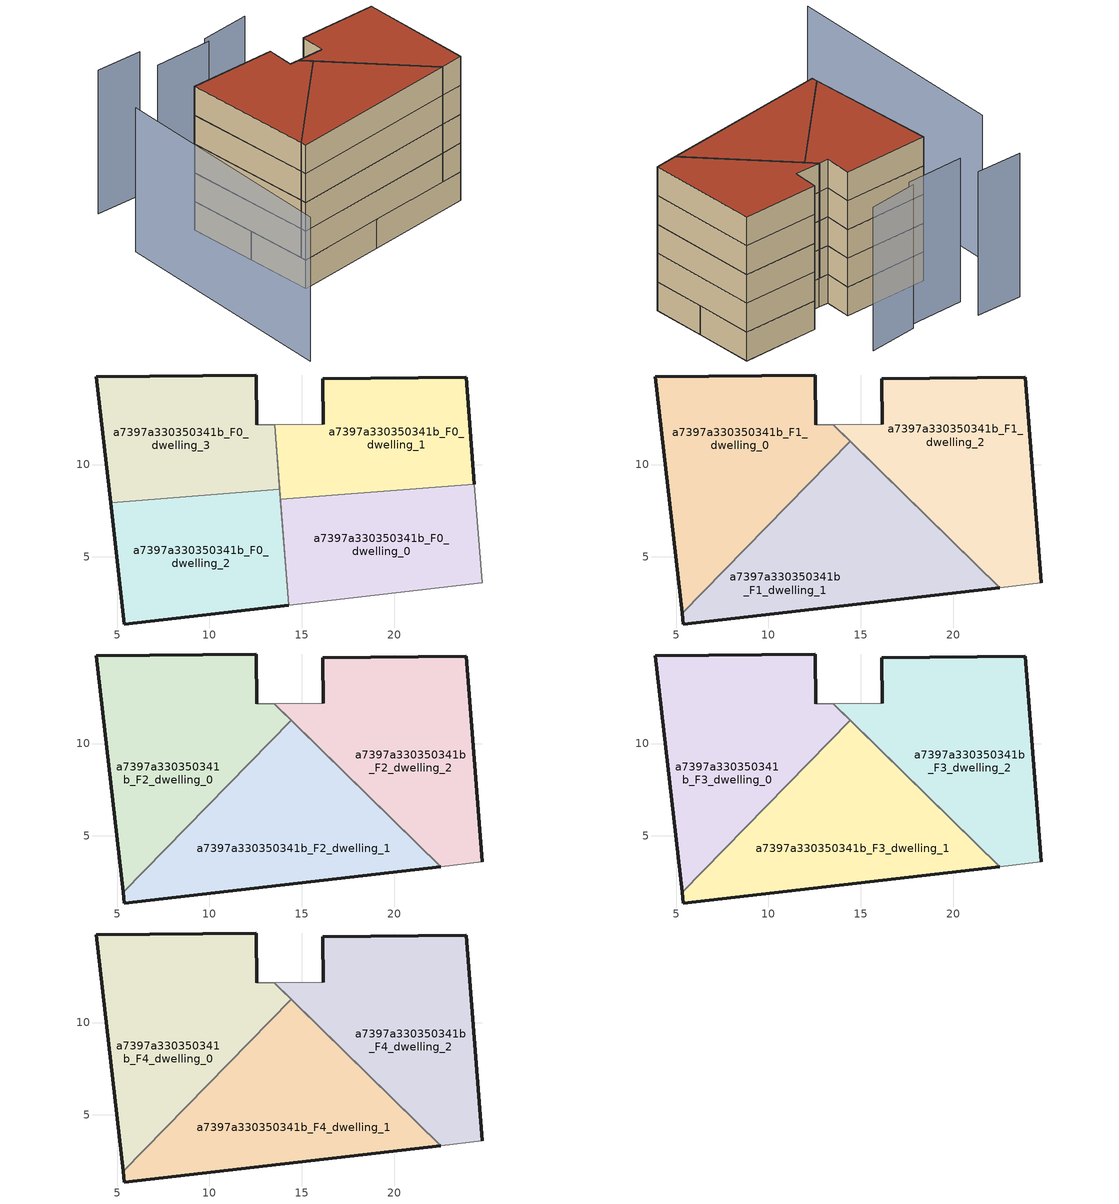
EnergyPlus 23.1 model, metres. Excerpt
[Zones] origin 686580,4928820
a7397a330350341b_F0_dwelling_0
 floor ground (EU_floor_Construction): 24.77,3.59 24.36,8.93 13.84,8.11 14.29,2.38 z0
 wall to a7397a330350341b_F0_dwelling_1 (EU_wall_Construction): 13.84,8.11 24.36,8.93 z0:3
 wall adiabatic (EU_wall_Construction): 24.36,8.93 24.77,3.59 14.29,2.38 13.84,8.11 z0:3
a7397a330350341b_F0_dwelling_1
 floor ground (EU_floor_Construction): 24.36,8.93 23.9,14.74 16.13,14.66 16.16,12.19 13.53,12.17 13.84,8.11 z0
 wall outside (EU_wall_Construction): 16.16,12.19 16.13,14.66 23.9,14.74 24.36,8.93 z0:3
 wall adiabatic (EU_wall_Construction): 13.84,8.11 13.53,12.17 16.16,12.19 z0:3
 ceiling adiabatic (EU_roof_Construction): 14.44,11.25 13.66,10.46 13.53,12.14 17.37,8.39 17.85,8.42 13.84,8.11 17.37,8.39 z3
a7397a330350341b_F0_dwelling_2
 floor ground (EU_floor_Construction): 14.29,2.38 13.8,8.65 4.64,7.94 5.38,1.36 z0
 wall outside (EU_wall_Construction): 14.29,2.38 5.38,1.36 4.64,7.94 z0:3
 wall to a7397a330350341b_F0_dwelling_3 (EU_wall_Construction): 4.64,7.94 13.8,8.65 z0:3
 wall adiabatic (EU_wall_Construction): 13.8,8.65 14.29,2.38 z0:3
a7397a330350341b_F0_dwelling_3
 floor ground (EU_floor_Construction): 13.8,8.65 13.53,12.17 12.57,12.16 12.54,14.85 3.87,14.76 4.64,7.94 z0
 wall outside (EU_wall_Construction): 4.64,7.94 3.87,14.76 12.54,14.85 12.57,12.16 z0:3
 wall adiabatic (EU_wall_Construction): 12.57,12.16 13.53,12.17 13.8,8.65 z0:3
a7397a330350341b_F1_dwelling_0
 floor to a7397a330350341b_F0_dwelling_3 (EU_floor_Construction): 11.73,8.49 13.66,10.46 13.53,12.14 13.5,12.17 12.57,12.16 12.54,14.85 3.87,14.76 4.64,7.94 z3
 floor adiabatic (EU_floor_Construction): 13.66,10.46 14.44,11.25 13.53,12.14 z3
 floor to a7397a330350341b_F0_dwelling_2 (EU_floor_Construction): 5.32,1.94 11.73,8.49 4.64,7.94 z3
 wall outside (EU_wall_Construction): 5.32,1.94 3.87,14.76 12.54,14.85 12.57,12.16 z3:6
 wall adiabatic (EU_wall_Construction): 12.57,12.16 13.5,12.17 14.44,11.25 z3:6
 wall to a7397a330350341b_F1_dwelling_1 (EU_wall_Construction): 14.44,11.25 5.32,1.94 z3:6
a7397a330350341b_F1_dwelling_1
 floor to a7397a330350341b_F0_dwelling_0 (EU_floor_Construction): 22.53,3.33 17.37,8.39 13.84,8.11 14.28,2.39 z3
 floor to a7397a330350341b_F0_dwelling_2 (EU_floor_Construction): 14.28,2.39 13.8,8.65 11.73,8.49 5.32,1.94 5.38,1.36 z3
 floor to a7397a330350341b_F0_dwelling_3 (EU_floor_Construction): 13.8,8.65 13.66,10.46 11.73,8.49 z3
 floor to a7397a330350341b_F0_dwelling_1 (EU_floor_Construction): 17.37,8.39 14.44,11.25 13.66,10.46 13.84,8.11 z3
 wall outside (EU_wall_Construction): 22.53,3.33 5.38,1.36 5.32,1.94 z3:6
 wall adiabatic (EU_wall_Construction): 14.44,11.25 22.53,3.33 z3:6
a7397a330350341b_F1_dwelling_2
 floor to a7397a330350341b_F0_dwelling_1 (EU_floor_Construction): 24.36,8.93 23.9,14.74 16.13,14.66 16.16,12.19 13.53,12.17 13.53,12.14 17.37,8.39 z3
 floor to a7397a330350341b_F0_dwelling_0 (EU_floor_Construction): 24.77,3.59 24.36,8.93 17.37,8.39 22.53,3.33 z3
 wall outside (EU_wall_Construction): 16.16,12.19 16.13,14.66 23.9,14.74 24.77,3.59 z3:6
 wall adiabatic (EU_wall_Construction): 24.77,3.59 22.53,3.33 13.5,12.17 16.16,12.19 z3:6
a7397a330350341b_F2_dwelling_0
 floor to a7397a330350341b_F1_dwelling_0 (EU_floor_Construction): 5.32,1.94 14.44,11.25 13.5,12.17 12.57,12.16 12.54,14.85 3.87,14.76 z6
 wall outside (EU_wall_Construction): 5.32,1.94 3.87,14.76 12.54,14.85 12.57,12.16 z6:9
 wall adiabatic (EU_wall_Construction): 12.57,12.16 13.5,12.17 14.44,11.25 z6:9
 wall to a7397a330350341b_F2_dwelling_1 (EU_wall_Construction): 14.44,11.25 5.32,1.94 z6:9
a7397a330350341b_F2_dwelling_1
 floor to a7397a330350341b_F1_dwelling_1 (EU_floor_Construction): 22.53,3.33 14.44,11.25 5.32,1.94 5.38,1.36 z6
 wall outside (EU_wall_Construction): 22.53,3.33 5.38,1.36 5.32,1.94 z6:9
 wall adiabatic (EU_wall_Construction): 14.44,11.25 22.53,3.33 z6:9
a7397a330350341b_F2_dwelling_2
 floor to a7397a330350341b_F1_dwelling_2 (EU_floor_Construction): 24.77,3.59 23.9,14.74 16.13,14.66 16.16,12.19 13.5,12.17 22.53,3.33 z6
 wall outside (EU_wall_Construction): 16.16,12.19 16.13,14.66 23.9,14.74 24.77,3.59 z6:9
 wall adiabatic (EU_wall_Construction): 24.77,3.59 22.53,3.33 13.5,12.17 16.16,12.19 z6:9
a7397a330350341b_F3_dwelling_0
 floor to a7397a330350341b_F2_dwelling_0 (EU_floor_Construction): 5.32,1.94 14.44,11.25 13.5,12.17 12.57,12.16 12.54,14.85 3.87,14.76 z9
 wall outside (EU_wall_Construction): 5.32,1.94 3.87,14.76 12.54,14.85 12.57,12.16 z9:12
 wall adiabatic (EU_wall_Construction): 12.57,12.16 13.5,12.17 14.44,11.25 z9:12
 wall to a7397a330350341b_F3_dwelling_1 (EU_wall_Construction): 14.44,11.25 5.32,1.94 z9:12
a7397a330350341b_F3_dwelling_1
 floor to a7397a330350341b_F2_dwelling_1 (EU_floor_Construction): 22.53,3.33 14.44,11.25 5.32,1.94 5.38,1.36 z9
 wall outside (EU_wall_Construction): 22.53,3.33 5.38,1.36 5.32,1.94 z9:12
 wall adiabatic (EU_wall_Construction): 14.44,11.25 22.53,3.33 z9:12
a7397a330350341b_F3_dwelling_2
 floor to a7397a330350341b_F2_dwelling_2 (EU_floor_Construction): 24.77,3.59 23.9,14.74 16.13,14.66 16.16,12.19 13.5,12.17 22.53,3.33 z9
 wall outside (EU_wall_Construction): 16.16,12.19 16.13,14.66 23.9,14.74 24.77,3.59 z9:12
 wall adiabatic (EU_wall_Construction): 24.77,3.59 22.53,3.33 13.5,12.17 16.16,12.19 z9:12
a7397a330350341b_F4_dwelling_0
 floor to a7397a330350341b_F3_dwelling_0 (EU_floor_Construction): 5.32,1.94 14.44,11.25 13.5,12.17 12.57,12.16 12.54,14.85 3.87,14.76 z12
 wall outside (EU_wall_Construction): 5.32,1.94 3.87,14.76 12.54,14.85 12.57,12.16 z12:15
 wall adiabatic (EU_wall_Construction): 12.57,12.16 13.5,12.17 14.44,11.25 z12:15
 wall to a7397a330350341b_F4_dwelling_1 (EU_wall_Construction): 14.44,11.25 5.32,1.94 z12:15
 roof outside (EU_roof_Construction): 12.54,14.85 12.57,12.16 13.5,12.17 14.44,11.25 5.32,1.94 3.87,14.76 z15
a7397a330350341b_F4_dwelling_1
 floor to a7397a330350341b_F3_dwelling_1 (EU_floor_Construction): 22.53,3.33 14.44,11.25 5.32,1.94 5.38,1.36 z12
 wall outside (EU_wall_Construction): 22.53,3.33 5.38,1.36 5.32,1.94 z12:15
 wall adiabatic (EU_wall_Construction): 14.44,11.25 22.53,3.33 z12:15
 roof outside (EU_roof_Construction): 22.53,3.33 5.38,1.36 5.32,1.94 14.44,11.25 z15
a7397a330350341b_F4_dwelling_2
 floor to a7397a330350341b_F3_dwelling_2 (EU_floor_Construction): 24.77,3.59 23.9,14.74 16.13,14.66 16.16,12.19 13.5,12.17 22.53,3.33 z12
 wall outside (EU_wall_Construction): 16.16,12.19 16.13,14.66 23.9,14.74 24.77,3.59 z12:15
 wall adiabatic (EU_wall_Construction): 24.77,3.59 22.53,3.33 13.5,12.17 16.16,12.19 z12:15
 roof outside (EU_roof_Construction): 23.9,14.74 24.77,3.59 22.53,3.33 13.5,12.17 16.16,12.19 16.13,14.66 z15
shading: -2.25,15.41 -1.65,-7.7 / 14.37,20.55 9.41,20.01 / 9.42,19.5 3.57,19.39 / 3.72,22.07 -0.94,22.09 z0:15
[Building]
EU S2 Campaign: North Axis=0; Terrain=City; Solar Distribution=FullExterior
[Site:Location]
Bologna: Latitude=44.5; Longitude=11.25; Time Zone=1; Elevation=37
[SizingPeriod:WeatherFileDays]
AnnualSizingPeriod: Begin Month=1; Begin Day of Month=1; End Month=12; End Day of Month=31; Day of Week for Start Day=Monday; Use Weather File Daylight Saving Period=No; Use Weather File Rain and Snow Indicators=No
[MATERIAL]
EU_InternalMass_Material: Roughness=MediumRough; Thickness=0.1; Conductivity=1; Density=1800; Specific Heat=900; Thermal Absorptance=0.9; Solar Absorptance=0.7; Visible Absorptance=0.7
[MATERIAL:NOMASS] Roughness=MediumRough; Thermal Absorptance=0.9; Solar Absorptance=0.7; Visible Absorptance=0.7
Name | Thermal Resistance
EU_wall_NoMass | 0.905828
EU_roof_NoMass | 0.37593
EU_floor_NoMass | 0.67114
[CONSTRUCTION]
EU_wall_Construction: EU_wall_NoMass
EU_roof_Construction: EU_roof_NoMass
EU_floor_Construction: EU_floor_NoMass
EU_InternalMass_Construction: EU_InternalMass_Material
[ZONE] Type=1; Multiplier=1; Ceiling Height=autocalculate; Floor Area=autocalculate; Part of Total Floor Area=Yes
Name | Volume
a7397a330350341b_F0_dwelling_0 | 175.569
a7397a330350341b_F1_dwelling_0; a7397a330350341b_F2_dwelling_0; a7397a330350341b_F3_dwelling_0; a7397a330350341b_F4_dwelling_0 | 236.416
a7397a330350341b_F0_dwelling_1 | 175.571
a7397a330350341b_F1_dwelling_1; a7397a330350341b_F2_dwelling_1; a7397a330350341b_F3_dwelling_1; a7397a330350341b_F4_dwelling_1 | 236.44
a7397a330350341b_F0_dwelling_2; a7397a330350341b_F0_dwelling_3 | 175.564
a7397a330350341b_F1_dwelling_2; a7397a330350341b_F2_dwelling_2; a7397a330350341b_F3_dwelling_2; a7397a330350341b_F4_dwelling_2 | 229.405
[INTERNALMASS] Construction=EU_InternalMass_Construction
Name | Zone or ZoneList | Surface Area
a7397a330350341b_F0_dwelling_0_EU_InternalMass | a7397a330350341b_F0_dwelling_0 | 58.5226
a7397a330350341b_F0_dwelling_1_EU_InternalMass | a7397a330350341b_F0_dwelling_1 | 58.5239
a7397a330350341b_F0_dwelling_2_EU_InternalMass | a7397a330350341b_F0_dwelling_2 | 58.5215
a7397a330350341b_F0_dwelling_3_EU_InternalMass | a7397a330350341b_F0_dwelling_3 | 58.5209
a7397a330350341b_F1_dwelling_0_EU_InternalMass | a7397a330350341b_F1_dwelling_0 | 78.8055
a7397a330350341b_F1_dwelling_1_EU_InternalMass | a7397a330350341b_F1_dwelling_1 | 78.8079
a7397a330350341b_F1_dwelling_2_EU_InternalMass | a7397a330350341b_F1_dwelling_2 | 76.473
a7397a330350341b_F2_dwelling_0_EU_InternalMass | a7397a330350341b_F2_dwelling_0 | 78.8055
a7397a330350341b_F2_dwelling_1_EU_InternalMass | a7397a330350341b_F2_dwelling_1 | 78.8079
a7397a330350341b_F2_dwelling_2_EU_InternalMass | a7397a330350341b_F2_dwelling_2 | 76.473
a7397a330350341b_F3_dwelling_0_EU_InternalMass | a7397a330350341b_F3_dwelling_0 | 78.8055
a7397a330350341b_F3_dwelling_1_EU_InternalMass | a7397a330350341b_F3_dwelling_1 | 78.8079
a7397a330350341b_F3_dwelling_2_EU_InternalMass | a7397a330350341b_F3_dwelling_2 | 76.473
a7397a330350341b_F4_dwelling_0_EU_InternalMass | a7397a330350341b_F4_dwelling_0 | 78.8055
a7397a330350341b_F4_dwelling_1_EU_InternalMass | a7397a330350341b_F4_dwelling_1 | 78.8079
a7397a330350341b_F4_dwelling_2_EU_InternalMass | a7397a330350341b_F4_dwelling_2 | 76.473
[OTHEREQUIPMENT] Fuel Type=Electricity; Design Level Calculation Method=Watts/Area; Power per Zone Floor Area=1; Fraction Latent=0; Fraction Radiant=0; Fraction Lost=0; Carbon Dioxide Generation Rate=0; EndUse Subcategory=EU_Step8_InternalGains
Name | Zone or ZoneList or Space or SpaceList | Schedule
EU_Step8_InternalGain_a7397a330350341b_F0_dwelling_0_f000 | a7397a330350341b_F0_dwelling_0 | EU_Step8_GainSchedule_a7397a330350341b_F0_dwelling_0_f000
EU_Step8_InternalGain_a7397a330350341b_F0_dwelling_1_f000 | a7397a330350341b_F0_dwelling_1 | EU_Step8_GainSchedule_a7397a330350341b_F0_dwelling_1_f000
EU_Step8_InternalGain_a7397a330350341b_F0_dwelling_2_f000 | a7397a330350341b_F0_dwelling_2 | EU_Step8_GainSchedule_a7397a330350341b_F0_dwelling_2_f000
EU_Step8_InternalGain_a7397a330350341b_F0_dwelling_3_f000 | a7397a330350341b_F0_dwelling_3 | EU_Step8_GainSchedule_a7397a330350341b_F0_dwelling_3_f000
EU_Step8_InternalGain_a7397a330350341b_F1_dwelling_0_f000 | a7397a330350341b_F1_dwelling_0 | EU_Step8_GainSchedule_a7397a330350341b_F1_dwelling_0_f000
EU_Step8_InternalGain_a7397a330350341b_F1_dwelling_1_f000 | a7397a330350341b_F1_dwelling_1 | EU_Step8_GainSchedule_a7397a330350341b_F1_dwelling_1_f000
EU_Step8_InternalGain_a7397a330350341b_F1_dwelling_2_f000 | a7397a330350341b_F1_dwelling_2 | EU_Step8_GainSchedule_a7397a330350341b_F1_dwelling_2_f000
EU_Step8_InternalGain_a7397a330350341b_F2_dwelling_0_f000 | a7397a330350341b_F2_dwelling_0 | EU_Step8_GainSchedule_a7397a330350341b_F2_dwelling_0_f000
EU_Step8_InternalGain_a7397a330350341b_F2_dwelling_1_f000 | a7397a330350341b_F2_dwelling_1 | EU_Step8_GainSchedule_a7397a330350341b_F2_dwelling_1_f000
EU_Step8_InternalGain_a7397a330350341b_F2_dwelling_2_f000 | a7397a330350341b_F2_dwelling_2 | EU_Step8_GainSchedule_a7397a330350341b_F2_dwelling_2_f000
EU_Step8_InternalGain_a7397a330350341b_F3_dwelling_0_f000 | a7397a330350341b_F3_dwelling_0 | EU_Step8_GainSchedule_a7397a330350341b_F3_dwelling_0_f000
EU_Step8_InternalGain_a7397a330350341b_F3_dwelling_1_f000 | a7397a330350341b_F3_dwelling_1 | EU_Step8_GainSchedule_a7397a330350341b_F3_dwelling_1_f000
EU_Step8_InternalGain_a7397a330350341b_F3_dwelling_2_f000 | a7397a330350341b_F3_dwelling_2 | EU_Step8_GainSchedule_a7397a330350341b_F3_dwelling_2_f000
EU_Step8_InternalGain_a7397a330350341b_F4_dwelling_0_f000 | a7397a330350341b_F4_dwelling_0 | EU_Step8_GainSchedule_a7397a330350341b_F4_dwelling_0_f000
EU_Step8_InternalGain_a7397a330350341b_F4_dwelling_1_f000 | a7397a330350341b_F4_dwelling_1 | EU_Step8_GainSchedule_a7397a330350341b_F4_dwelling_1_f000
EU_Step8_InternalGain_a7397a330350341b_F4_dwelling_2_f000 | a7397a330350341b_F4_dwelling_2 | EU_Step8_GainSchedule_a7397a330350341b_F4_dwelling_2_f000
[ZONEVENTILATION:DESIGNFLOWRATE] Schedule=EU_AlwaysOn; Design Flow Rate Calculation Method=AirChanges/Hour; Air Changes per Hour=0.73129; Ventilation Type=Natural; Fan Pressure Rise=0; Fan Total Efficiency=1; Constant Term Coefficient=1; Temperature Term Coefficient=0; Velocity Term Coefficient=0; Velocity Squared Term Coefficient=0; Minimum Indoor Temperature=-100; Maximum Indoor Temperature=100; Delta Temperature=-100; Minimum Outdoor Temperature=-100; Maximum Outdoor Temperature=100; Maximum Wind Speed=40
Name | Zone or ZoneList or Space or SpaceList
EU_ConstantAir_a7397a330350341b_F0_dwelling_0 | a7397a330350341b_F0_dwelling_0
EU_ConstantAir_a7397a330350341b_F0_dwelling_1 | a7397a330350341b_F0_dwelling_1
EU_ConstantAir_a7397a330350341b_F0_dwelling_2 | a7397a330350341b_F0_dwelling_2
EU_ConstantAir_a7397a330350341b_F0_dwelling_3 | a7397a330350341b_F0_dwelling_3
EU_ConstantAir_a7397a330350341b_F1_dwelling_0 | a7397a330350341b_F1_dwelling_0
EU_ConstantAir_a7397a330350341b_F1_dwelling_1 | a7397a330350341b_F1_dwelling_1
EU_ConstantAir_a7397a330350341b_F1_dwelling_2 | a7397a330350341b_F1_dwelling_2
EU_ConstantAir_a7397a330350341b_F2_dwelling_0 | a7397a330350341b_F2_dwelling_0
EU_ConstantAir_a7397a330350341b_F2_dwelling_1 | a7397a330350341b_F2_dwelling_1
EU_ConstantAir_a7397a330350341b_F2_dwelling_2 | a7397a330350341b_F2_dwelling_2
EU_ConstantAir_a7397a330350341b_F3_dwelling_0 | a7397a330350341b_F3_dwelling_0
EU_ConstantAir_a7397a330350341b_F3_dwelling_1 | a7397a330350341b_F3_dwelling_1
EU_ConstantAir_a7397a330350341b_F3_dwelling_2 | a7397a330350341b_F3_dwelling_2
EU_ConstantAir_a7397a330350341b_F4_dwelling_0 | a7397a330350341b_F4_dwelling_0
EU_ConstantAir_a7397a330350341b_F4_dwelling_1 | a7397a330350341b_F4_dwelling_1
EU_ConstantAir_a7397a330350341b_F4_dwelling_2 | a7397a330350341b_F4_dwelling_2
[HVACTEMPLATE:THERMOSTAT] Constant Heating Setpoint=20; Constant Cooling Setpoint=50
EU_HeatOnly_a7397a330350341b_F0_dwelling_0; EU_HeatOnly_a7397a330350341b_F0_dwelling_1; EU_HeatOnly_a7397a330350341b_F0_dwelling_2; EU_HeatOnly_a7397a330350341b_F0_dwelling_3; EU_HeatOnly_a7397a330350341b_F1_dwelling_0; EU_HeatOnly_a7397a330350341b_F1_dwelling_1; EU_HeatOnly_a7397a330350341b_F1_dwelling_2; EU_HeatOnly_a7397a330350341b_F2_dwelling_0; EU_HeatOnly_a7397a330350341b_F2_dwelling_1; EU_HeatOnly_a7397a330350341b_F2_dwelling_2; EU_HeatOnly_a7397a330350341b_F3_dwelling_0; EU_HeatOnly_a7397a330350341b_F3_dwelling_1; EU_HeatOnly_a7397a330350341b_F3_dwelling_2; EU_HeatOnly_a7397a330350341b_F4_dwelling_0; EU_HeatOnly_a7397a330350341b_F4_dwelling_1; EU_HeatOnly_a7397a330350341b_F4_dwelling_2
[HVACTEMPLATE:ZONE:IDEALLOADSAIRSYSTEM] System Availability Schedule=EU_AlwaysOn; Maximum Heating Supply Air Temperature=50; Minimum Cooling Supply Air Temperature=13; Maximum Heating Supply Air Humidity Ratio=0.0156; Minimum Cooling Supply Air Humidity Ratio=0.0077; Heating Limit=NoLimit; Cooling Limit=NoLimit; Heating Availability Schedule=EU_AlwaysOn; Cooling Availability Schedule=EU_CoolingOff; Dehumidification Control Type=ConstantSensibleHeatRatio; Cooling Sensible Heat Ratio=0.7; Dehumidification Setpoint=60; Humidification Control Type=None; Humidification Setpoint=30; Outdoor Air Method=None; Outdoor Air Flow Rate per Person=0.00944; Outdoor Air Flow Rate per Zone Floor Area=0; Outdoor Air Flow Rate per Zone=0; Demand Controlled Ventilation Type=None; Outdoor Air Economizer Type=NoEconomizer; Heat Recovery Type=None; Sensible Heat Recovery Effectiveness=0.7; Latent Heat Recovery Effectiveness=0.65
Name | Template Thermostat
a7397a330350341b_F0_dwelling_0 | EU_HeatOnly_a7397a330350341b_F0_dwelling_0
a7397a330350341b_F0_dwelling_1 | EU_HeatOnly_a7397a330350341b_F0_dwelling_1
a7397a330350341b_F0_dwelling_2 | EU_HeatOnly_a7397a330350341b_F0_dwelling_2
a7397a330350341b_F0_dwelling_3 | EU_HeatOnly_a7397a330350341b_F0_dwelling_3
a7397a330350341b_F1_dwelling_0 | EU_HeatOnly_a7397a330350341b_F1_dwelling_0
a7397a330350341b_F1_dwelling_1 | EU_HeatOnly_a7397a330350341b_F1_dwelling_1
a7397a330350341b_F1_dwelling_2 | EU_HeatOnly_a7397a330350341b_F1_dwelling_2
a7397a330350341b_F2_dwelling_0 | EU_HeatOnly_a7397a330350341b_F2_dwelling_0
a7397a330350341b_F2_dwelling_1 | EU_HeatOnly_a7397a330350341b_F2_dwelling_1
a7397a330350341b_F2_dwelling_2 | EU_HeatOnly_a7397a330350341b_F2_dwelling_2
a7397a330350341b_F3_dwelling_0 | EU_HeatOnly_a7397a330350341b_F3_dwelling_0
a7397a330350341b_F3_dwelling_1 | EU_HeatOnly_a7397a330350341b_F3_dwelling_1
a7397a330350341b_F3_dwelling_2 | EU_HeatOnly_a7397a330350341b_F3_dwelling_2
a7397a330350341b_F4_dwelling_0 | EU_HeatOnly_a7397a330350341b_F4_dwelling_0
a7397a330350341b_F4_dwelling_1 | EU_HeatOnly_a7397a330350341b_F4_dwelling_1
a7397a330350341b_F4_dwelling_2 | EU_HeatOnly_a7397a330350341b_F4_dwelling_2
[SIZING:ZONE] Zone Cooling Design Supply Air Temperature Input Method=SupplyAirTemperature; Zone Cooling Design Supply Air Temperature=13; Zone Heating Design Supply Air Temperature Input Method=SupplyAirTemperature; Zone Heating Design Supply Air Temperature=50; Zone Cooling Design Supply Air Humidity Ratio=0.008; Zone Heating Design Supply Air Humidity Ratio=0.008; Cooling Design Air Flow Method=DesignDay; Cooling Design Air Flow Rate=0; Cooling Minimum Air Flow per Zone Floor Area=0.000762; Cooling Minimum Air Flow=0; Cooling Minimum Air Flow Fraction=0.2; Heating Design Air Flow Method=DesignDay; Heating Design Air Flow Rate=0; Heating Maximum Air Flow per Zone Floor Area=0.002032; Heating Maximum Air Flow=0.141576; Heating Maximum Air Flow Fraction=0.3; Account for Dedicated Outdoor Air System=No; Dedicated Outdoor Air System Control Strategy=NeutralSupplyAir; Dedicated Outdoor Air Low Setpoint Temperature for Design=autosize; Dedicated Outdoor Air High Setpoint Temperature for Design=autosize; Zone Load Sizing Method=Sensible Load Only No Latent Load; Zone Latent Cooling Design Supply Air Humidity Ratio Input Method=HumidityRatioDifference; Zone Cooling Design Supply Air Humidity Ratio Difference=0.005; Zone Latent Heating Design Supply Air Humidity Ratio Input Method=HumidityRatioDifference; Zone Humidification Design Supply Air Humidity Ratio Difference=0.005
a7397a330350341b_F0_dwelling_0; a7397a330350341b_F0_dwelling_1; a7397a330350341b_F0_dwelling_2; a7397a330350341b_F0_dwelling_3; a7397a330350341b_F1_dwelling_0; a7397a330350341b_F1_dwelling_1; a7397a330350341b_F1_dwelling_2; a7397a330350341b_F2_dwelling_0; a7397a330350341b_F2_dwelling_1; a7397a330350341b_F2_dwelling_2; a7397a330350341b_F3_dwelling_0; a7397a330350341b_F3_dwelling_1; a7397a330350341b_F3_dwelling_2; a7397a330350341b_F4_dwelling_0; a7397a330350341b_F4_dwelling_1; a7397a330350341b_F4_dwelling_2
[SCHEDULE:CONSTANT]
Name | Hourly Value
EU_AlwaysOn | 1
EU_CoolingOff | 0
[SCHEDULE:FILE] Column Number=1; Rows to Skip at Top=0; Number of Hours of Data=8760; Column Separator=Comma; Interpolate to Timestep=No; Minutes per Item=60; Adjust Schedule for Daylight Savings=Yes
Name | File
EU_Step8_GainSchedule_a7397a330350341b_F0_dwelling_0_f000 | ../../schedules/a7397a330350341b/a7397a330350341b_F0_dwelling_0_f000_gain.csv
EU_Step8_GainSchedule_a7397a330350341b_F0_dwelling_1_f000 | ../../schedules/a7397a330350341b/a7397a330350341b_F0_dwelling_1_f000_gain.csv
EU_Step8_GainSchedule_a7397a330350341b_F0_dwelling_2_f000 | ../../schedules/a7397a330350341b/a7397a330350341b_F0_dwelling_2_f000_gain.csv
EU_Step8_GainSchedule_a7397a330350341b_F0_dwelling_3_f000 | ../../schedules/a7397a330350341b/a7397a330350341b_F0_dwelling_3_f000_gain.csv
EU_Step8_GainSchedule_a7397a330350341b_F1_dwelling_0_f000 | ../../schedules/a7397a330350341b/a7397a330350341b_F1_dwelling_0_f000_gain.csv
EU_Step8_GainSchedule_a7397a330350341b_F1_dwelling_1_f000 | ../../schedules/a7397a330350341b/a7397a330350341b_F1_dwelling_1_f000_gain.csv
EU_Step8_GainSchedule_a7397a330350341b_F1_dwelling_2_f000 | ../../schedules/a7397a330350341b/a7397a330350341b_F1_dwelling_2_f000_gain.csv
EU_Step8_GainSchedule_a7397a330350341b_F2_dwelling_0_f000 | ../../schedules/a7397a330350341b/a7397a330350341b_F2_dwelling_0_f000_gain.csv
EU_Step8_GainSchedule_a7397a330350341b_F2_dwelling_1_f000 | ../../schedules/a7397a330350341b/a7397a330350341b_F2_dwelling_1_f000_gain.csv
EU_Step8_GainSchedule_a7397a330350341b_F2_dwelling_2_f000 | ../../schedules/a7397a330350341b/a7397a330350341b_F2_dwelling_2_f000_gain.csv
EU_Step8_GainSchedule_a7397a330350341b_F3_dwelling_0_f000 | ../../schedules/a7397a330350341b/a7397a330350341b_F3_dwelling_0_f000_gain.csv
EU_Step8_GainSchedule_a7397a330350341b_F3_dwelling_1_f000 | ../../schedules/a7397a330350341b/a7397a330350341b_F3_dwelling_1_f000_gain.csv
EU_Step8_GainSchedule_a7397a330350341b_F3_dwelling_2_f000 | ../../schedules/a7397a330350341b/a7397a330350341b_F3_dwelling_2_f000_gain.csv
EU_Step8_GainSchedule_a7397a330350341b_F4_dwelling_0_f000 | ../../schedules/a7397a330350341b/a7397a330350341b_F4_dwelling_0_f000_gain.csv
EU_Step8_GainSchedule_a7397a330350341b_F4_dwelling_1_f000 | ../../schedules/a7397a330350341b/a7397a330350341b_F4_dwelling_1_f000_gain.csv
EU_Step8_GainSchedule_a7397a330350341b_F4_dwelling_2_f000 | ../../schedules/a7397a330350341b/a7397a330350341b_F4_dwelling_2_f000_gain.csv
